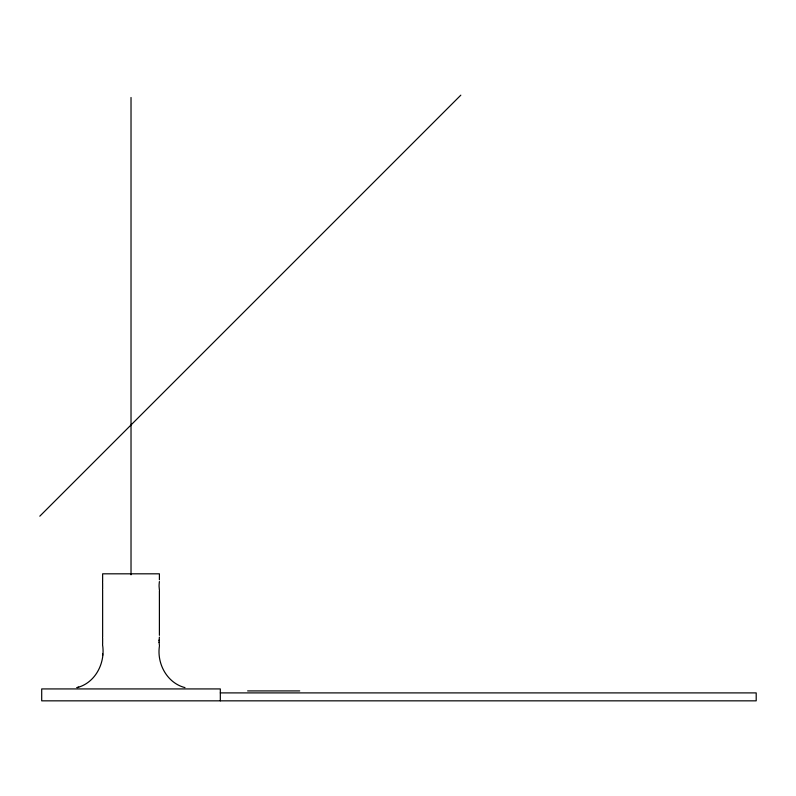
<?xml version="1.0" encoding="UTF-8"?>
<svg xmlns="http://www.w3.org/2000/svg" width="796" height="796" viewBox="0 0 796 796"><rect width="100%" height="100%" fill="white"/><g stroke="black" fill="none" stroke-linecap="round" stroke-linejoin="round"><path stroke-width="1.19" d="M77.053 687.605C95.321 682.988 105.351 663.168 102.634 645.267M102.594 655.516L102.644 653.805M159.101 640.482L159.399 637.128M102.644 588.94L102.634 582.453M102.634 644.571L102.644 638.084M159.389 581.577L159.12 584.513A4.129 0.607 -90 0 0 159.091 586.543L159.399 589.896M39.8 516.186L460.824 95.162M77.053 687.605L78.675 687.107M247.616 690.918L299.714 690.918M220.323 692.898L756.2 692.898L756.2 700.838L41.7 700.838L41.7 688.928L220.323 688.928L220.323 700.838M184.98 687.605C167.19 683.077 156.792 663.894 159.399 646.262M159.399 645.466L159.101 642.113M159.399 579.767L159.399 573.817L102.634 573.817L102.634 581.757M159.399 590.682L159.399 635.337M131.022 97.48L131.022 574.812M102.634 589.697L102.634 637.327M159.12 642.501A4.129 0.597 -90 0 1 159.12 640.093"/></g></svg>
